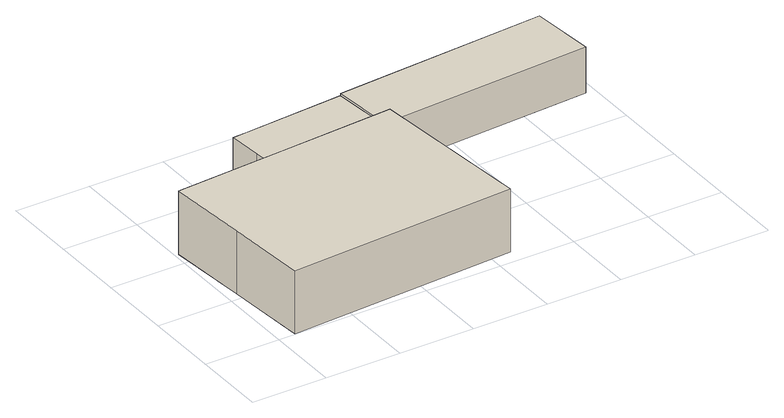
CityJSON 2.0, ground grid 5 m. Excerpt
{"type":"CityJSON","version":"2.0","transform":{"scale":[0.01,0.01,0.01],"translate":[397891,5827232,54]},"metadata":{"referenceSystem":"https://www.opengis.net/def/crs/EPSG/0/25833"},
"CityObjects":{
"building1":{"type":"Building","attributes":{"Gemeindeschluessel":"11000011","function":"31001_1010"},"address":[{"country":"Germany","locality":"Berlin","thoroughfareNumber":"12","thoroughfareName":"Florentinestraße"}],"children":["building1-1","building1-2","building1-3"]},
"building1-1":{"type":"BuildingPart","attributes":{"BezugspunktDach":"2200","measuredHeight":4.84,"storeysAboveGround":1},"parents":["building1"],"geometry":[{"type":"MultiSurface","lod":"1","boundaries":[[[0,1,2,3,4,5,6]],[[7,8,9,10,11,12,13]],[[7,13,6,5]],[[14,15,7,5,4]],[[9,8,4,3]],[[10,9,3,2]],[[11,10,2,1]],[[12,11,1,0]],[[13,12,0,6]],[[8,7,15,14]]]}]},
"building1-2":{"type":"BuildingPart","attributes":{"BezugspunktDach":"2200","measuredHeight":3.06,"storeysAboveGround":1},"parents":["building1"],"geometry":[{"type":"MultiSurface","lod":"1","boundaries":[[[16,17,18,19,20]],[[21,22,23,24,25]],[[21,25,20,19]],[[22,21,19,18]],[[23,22,18,17]],[[24,23,17,16]],[[26,27,28,25,24,28,27,29,16,20]],[[25,28,27,26]],[[29,27,28,24]]]}]},
"building1-3":{"type":"BuildingPart","attributes":{"BezugspunktDach":"2200","measuredHeight":3.7,"storeysAboveGround":1},"parents":["building1"],"geometry":[{"type":"MultiSurface","lod":"1","boundaries":[[[30,15,14,29,27,26,31,32]],[[33,25,28,24,8,7,34,35]],[[33,35,32,31]],[[25,33,31,26]],[[8,24,29,14]],[[34,7,15,30]],[[35,34,30,32]],[[28,25,26,36]],[[28,36,29,24,37]],[[7,8,14,15]]]}]}
},
"vertices":[
[69,551,482],[112,3,482],[1632,96,482],[1579,650,482],[1526,1205,482],[752,1151,482],[26,1100,482],[752,1151,59],[1526,1205,59],[1579,650,59],[1632,96,59],[112,3,59],[69,551,59],[26,1100,59],[1526,1205,353],[752,1151,353],
[1522,1249,366],[2939,1337,366],[2901,1768,366],[1905,1693,366],[1483,1661,366],[1905,1693,59],[2901,1768,59],[2939,1337,59],[1522,1249,59],[1483,1661,59],[1483,1661,353],[1504,1433,353],[1504,1433,59],[1522,1249,353],
[735,1377,353],[805,1610,353],[717,1603,353],[805,1610,59],[735,1377,59],[717,1603,59],[1504,1433,354],[1513,1346,59]
]}
